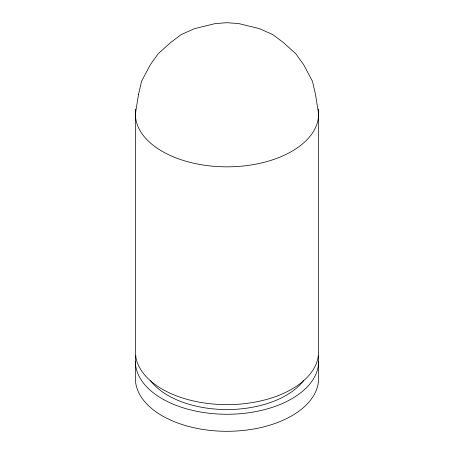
<?xml version="1.0" encoding="UTF-8"?>
<svg xmlns="http://www.w3.org/2000/svg" width="454" height="454" viewBox="0 0 454 454"><rect width="100%" height="100%" fill="white"/><g stroke="black" fill="none" stroke-linecap="round" stroke-linejoin="round"><path stroke-width="0.68" d="M318.629 361.361L318.629 378.398A91.629 52.902 0 0 1 227 431.3A91.629 52.902 0 0 1 135.371 378.398L135.371 361.361M318.129 355.84A91.629 52.902 0 0 1 227 414.264A91.629 52.902 0 0 1 135.871 355.84M303.505 380.634A83.468 48.192 0 0 1 227 409.553A83.468 48.192 0 0 1 150.495 380.634M318.248 109.113A91.629 52.902 0 0 1 227 166.845A91.629 52.902 0 0 1 135.752 109.113M138.493 94.58L135.371 113.943L135.371 351.731A91.629 52.902 0 0 0 227 404.633A91.629 52.902 0 0 0 318.629 351.731L318.629 113.943L315.507 94.58L312.494 81.357L303.652 64.678L295.724 53.629L283.114 42.335L272.814 34.589L259.399 28.647L238.861 23.602L227 22.7L215.139 23.602L194.601 28.647L181.186 34.589L170.886 42.335L158.276 53.629L150.348 64.678L141.506 81.357L138.493 94.58"/></g></svg>
